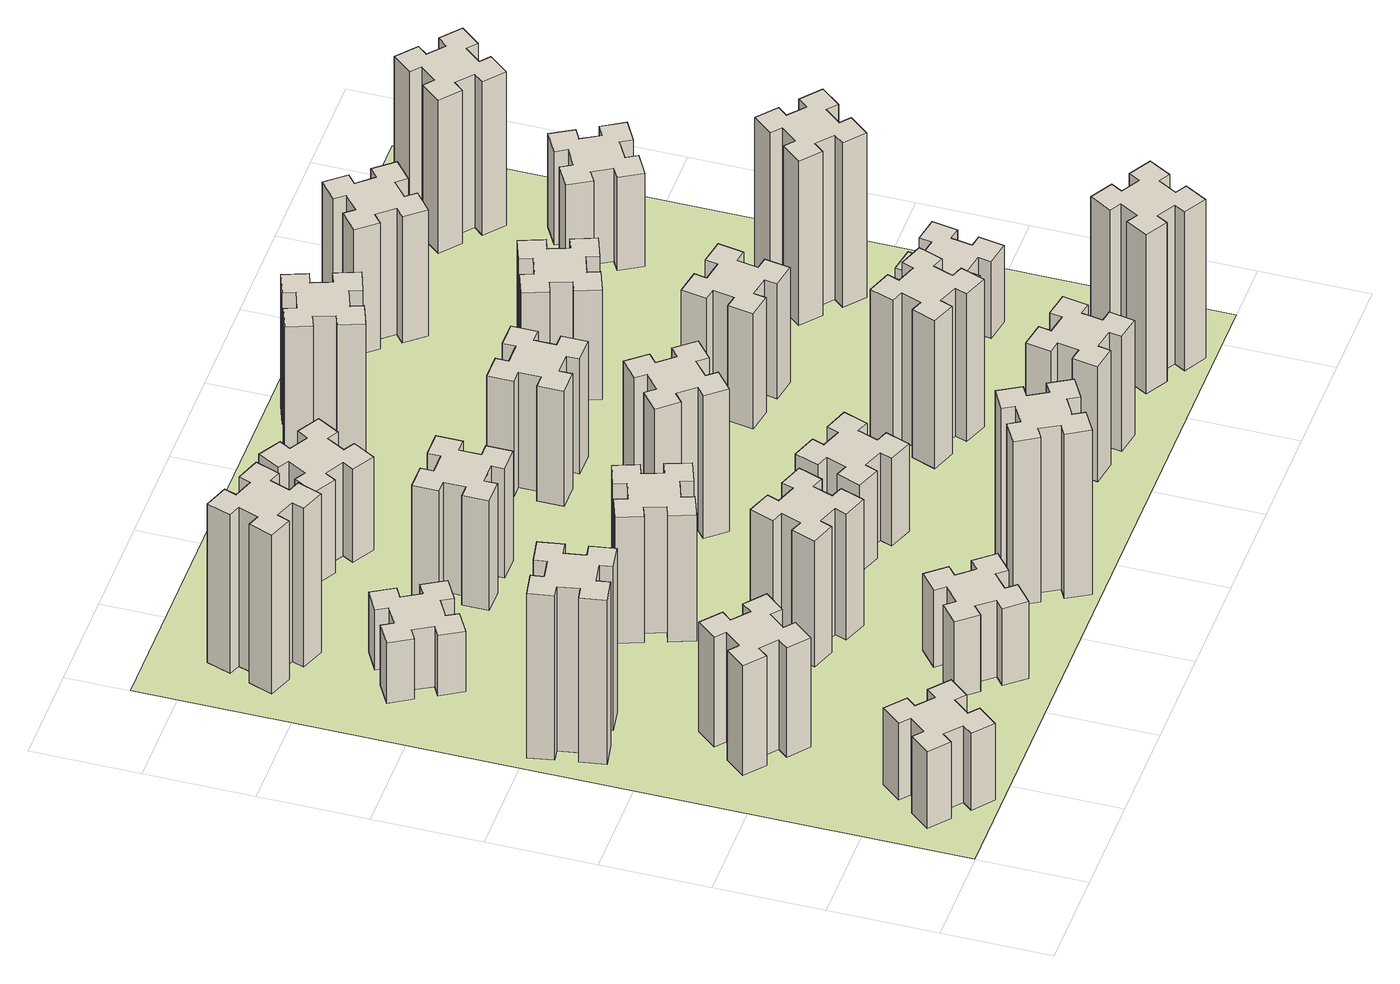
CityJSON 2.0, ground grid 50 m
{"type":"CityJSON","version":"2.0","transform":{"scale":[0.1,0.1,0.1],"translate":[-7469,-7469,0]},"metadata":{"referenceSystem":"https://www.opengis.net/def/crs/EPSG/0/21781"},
"CityObjects":{
"building1":{"type":"Building","attributes":{"class":"1000","function":"1000","usage":"1000","yearOfConstruction":2016,"roofType":"1000","measuredHeight":42,"storeysAboveGround":30,"storeysBelowGround":0},"geometry":[{"type":"Solid","lod":"1","boundaries":[[[[0,1,2,3,4,5,6,7,8,9,10,11,12,13,14,15,16,17,18,19]],[[17,16,20,21]],[[16,15,22,20]],[[15,14,23,22]],[[14,13,24,23]],[[13,12,25,24]],[[12,11,26,25]],[[11,10,27,26]],[[10,9,28,27]],[[9,8,29,28]],[[8,7,30,29]],[[7,6,31,30]],[[6,5,32,31]],[[5,4,33,32]],[[4,3,34,33]],[[3,2,35,34]],[[2,1,36,35]],[[1,0,37,36]],[[0,19,38,37]],[[19,18,39,38]],[[18,17,21,39]],[[24,25,26,27,28,29,30,31,32,33,34,35,36,37,38,39,21,20,22,23]]]]}]},
"building2":{"type":"Building","attributes":{"class":"1000","function":"1000","usage":"1000","yearOfConstruction":2016,"roofType":"1000","measuredHeight":60,"storeysAboveGround":30,"storeysBelowGround":0},"geometry":[{"type":"Solid","lod":"1","boundaries":[[[[40,41,42,43,44,45,46,47,48,49,50,51,52,53,54,55,56,57,58,59]],[[57,56,60,61]],[[56,55,62,60]],[[55,54,63,62]],[[54,53,64,63]],[[53,52,65,64]],[[52,51,66,65]],[[51,50,67,66]],[[50,49,68,67]],[[49,48,69,68]],[[48,47,70,69]],[[47,46,71,70]],[[46,45,72,71]],[[45,44,73,72]],[[44,43,74,73]],[[43,42,75,74]],[[42,41,76,75]],[[41,40,77,76]],[[40,59,78,77]],[[59,58,79,78]],[[58,57,61,79]],[[64,65,66,67,68,69,70,71,72,73,74,75,76,77,78,79,61,60,62,63]]]]}]},
"building3":{"type":"Building","attributes":{"class":"1000","function":"1000","usage":"1000","yearOfConstruction":2016,"roofType":"1000","measuredHeight":90,"storeysAboveGround":30,"storeysBelowGround":0},"geometry":[{"type":"Solid","lod":"1","boundaries":[[[[80,81,82,83,84,85,86,87,88,89,90,91,92,93,94,95,96,97,98,99]],[[97,96,100,101]],[[96,95,102,100]],[[95,94,103,102]],[[94,93,104,103]],[[93,92,105,104]],[[92,91,106,105]],[[91,90,107,106]],[[90,89,108,107]],[[89,88,109,108]],[[88,87,110,109]],[[87,86,111,110]],[[86,85,112,111]],[[85,84,113,112]],[[84,83,114,113]],[[83,82,115,114]],[[82,81,116,115]],[[81,80,117,116]],[[80,99,118,117]],[[99,98,119,118]],[[98,97,101,119]],[[104,105,106,107,108,109,110,111,112,113,114,115,116,117,118,119,101,100,102,103]]]]}]},
"building4":{"type":"Building","attributes":{"class":"1000","function":"1000","usage":"1000","yearOfConstruction":2016,"roofType":"1000","measuredHeight":33,"storeysAboveGround":30,"storeysBelowGround":0},"geometry":[{"type":"Solid","lod":"1","boundaries":[[[[120,121,122,123,124,125,126,127,128,129,130,131,132,133,134,135,136,137,138,139]],[[137,136,140,141]],[[136,135,142,140]],[[135,134,143,142]],[[134,133,144,143]],[[133,132,145,144]],[[132,131,146,145]],[[131,130,147,146]],[[130,129,148,147]],[[129,128,149,148]],[[128,127,150,149]],[[127,126,151,150]],[[126,125,152,151]],[[125,124,153,152]],[[124,123,154,153]],[[123,122,155,154]],[[122,121,156,155]],[[121,120,157,156]],[[120,139,158,157]],[[139,138,159,158]],[[138,137,141,159]],[[144,145,146,147,148,149,150,151,152,153,154,155,156,157,158,159,141,140,142,143]]]]}]},
"building5":{"type":"Building","attributes":{"class":"1000","function":"1000","usage":"1000","yearOfConstruction":2016,"roofType":"1000","measuredHeight":42,"storeysAboveGround":30,"storeysBelowGround":0},"geometry":[{"type":"Solid","lod":"1","boundaries":[[[[160,161,162,163,164,165,166,167,168,169,170,171,172,173,174,175,176,177,178,179]],[[177,176,180,181]],[[176,175,182,180]],[[175,174,183,182]],[[174,173,184,183]],[[173,172,185,184]],[[172,171,186,185]],[[171,170,187,186]],[[170,169,188,187]],[[169,168,189,188]],[[168,167,190,189]],[[167,166,191,190]],[[166,165,192,191]],[[165,164,193,192]],[[164,163,194,193]],[[163,162,195,194]],[[162,161,196,195]],[[161,160,197,196]],[[160,179,198,197]],[[179,178,199,198]],[[178,177,181,199]],[[184,185,186,187,188,189,190,191,192,193,194,195,196,197,198,199,181,180,182,183]]]]}]},
"building6":{"type":"Building","attributes":{"class":"1000","function":"1000","usage":"1000","yearOfConstruction":2016,"roofType":"1000","measuredHeight":87,"storeysAboveGround":30,"storeysBelowGround":0},"geometry":[{"type":"Solid","lod":"1","boundaries":[[[[200,201,202,203,204,205,206,207,208,209,210,211,212,213,214,215,216,217,218,219]],[[217,216,220,221]],[[216,215,222,220]],[[215,214,223,222]],[[214,213,224,223]],[[213,212,225,224]],[[212,211,226,225]],[[211,210,227,226]],[[210,209,228,227]],[[209,208,229,228]],[[208,207,230,229]],[[207,206,231,230]],[[206,205,232,231]],[[205,204,233,232]],[[204,203,234,233]],[[203,202,235,234]],[[202,201,236,235]],[[201,200,237,236]],[[200,219,238,237]],[[219,218,239,238]],[[218,217,221,239]],[[224,225,226,227,228,229,230,231,232,233,234,235,236,237,238,239,221,220,222,223]]]]}]},
"building7":{"type":"Building","attributes":{"class":"1000","function":"1000","usage":"1000","yearOfConstruction":2016,"roofType":"1000","measuredHeight":69,"storeysAboveGround":30,"storeysBelowGround":0},"geometry":[{"type":"Solid","lod":"1","boundaries":[[[[240,241,242,243,244,245,246,247,248,249,250,251,252,253,254,255,256,257,258,259]],[[257,256,260,261]],[[256,255,262,260]],[[255,254,263,262]],[[254,253,264,263]],[[253,252,265,264]],[[252,251,266,265]],[[251,250,267,266]],[[250,249,268,267]],[[249,248,269,268]],[[248,247,270,269]],[[247,246,271,270]],[[246,245,272,271]],[[245,244,273,272]],[[244,243,274,273]],[[243,242,275,274]],[[242,241,276,275]],[[241,240,277,276]],[[240,259,278,277]],[[259,258,279,278]],[[258,257,261,279]],[[264,265,266,267,268,269,270,271,272,273,274,275,276,277,278,279,261,260,262,263]]]]}]},
"building8":{"type":"Building","attributes":{"class":"1000","function":"1000","usage":"1000","yearOfConstruction":2016,"roofType":"1000","measuredHeight":69,"storeysAboveGround":30,"storeysBelowGround":0},"geometry":[{"type":"Solid","lod":"1","boundaries":[[[[280,281,282,283,284,285,286,287,288,289,290,291,292,293,294,295,296,297,298,299]],[[297,296,300,301]],[[296,295,302,300]],[[295,294,303,302]],[[294,293,304,303]],[[293,292,305,304]],[[292,291,306,305]],[[291,290,307,306]],[[290,289,308,307]],[[289,288,309,308]],[[288,287,310,309]],[[287,286,311,310]],[[286,285,312,311]],[[285,284,313,312]],[[284,283,314,313]],[[283,282,315,314]],[[282,281,316,315]],[[281,280,317,316]],[[280,299,318,317]],[[299,298,319,318]],[[298,297,301,319]],[[304,305,306,307,308,309,310,311,312,313,314,315,316,317,318,319,301,300,302,303]]]]}]},
"building9":{"type":"Building","attributes":{"class":"1000","function":"1000","usage":"1000","yearOfConstruction":2016,"roofType":"1000","measuredHeight":60,"storeysAboveGround":30,"storeysBelowGround":0},"geometry":[{"type":"Solid","lod":"1","boundaries":[[[[320,321,322,323,324,325,326,327,328,329,330,331,332,333,334,335,336,337,338,339]],[[337,336,340,341]],[[336,335,342,340]],[[335,334,343,342]],[[334,333,344,343]],[[333,332,345,344]],[[332,331,346,345]],[[331,330,347,346]],[[330,329,348,347]],[[329,328,349,348]],[[328,327,350,349]],[[327,326,351,350]],[[326,325,352,351]],[[325,324,353,352]],[[324,323,354,353]],[[323,322,355,354]],[[322,321,356,355]],[[321,320,357,356]],[[320,339,358,357]],[[339,338,359,358]],[[338,337,341,359]],[[344,345,346,347,348,349,350,351,352,353,354,355,356,357,358,359,341,340,342,343]]]]}]},
"building10":{"type":"Building","attributes":{"class":"1000","function":"1000","usage":"1000","yearOfConstruction":2016,"roofType":"1000","measuredHeight":90,"storeysAboveGround":30,"storeysBelowGround":0},"geometry":[{"type":"Solid","lod":"1","boundaries":[[[[360,361,362,363,364,365,366,367,368,369,370,371,372,373,374,375,376,377,378,379]],[[377,376,380,381]],[[376,375,382,380]],[[375,374,383,382]],[[374,373,384,383]],[[373,372,385,384]],[[372,371,386,385]],[[371,370,387,386]],[[370,369,388,387]],[[369,368,389,388]],[[368,367,390,389]],[[367,366,391,390]],[[366,365,392,391]],[[365,364,393,392]],[[364,363,394,393]],[[363,362,395,394]],[[362,361,396,395]],[[361,360,397,396]],[[360,379,398,397]],[[379,378,399,398]],[[378,377,381,399]],[[384,385,386,387,388,389,390,391,392,393,394,395,396,397,398,399,381,380,382,383]]]]}]},
"building11":{"type":"Building","attributes":{"class":"1000","function":"1000","usage":"1000","yearOfConstruction":2016,"roofType":"1000","measuredHeight":51,"storeysAboveGround":30,"storeysBelowGround":0},"geometry":[{"type":"Solid","lod":"1","boundaries":[[[[400,401,402,403,404,405,406,407,408,409,410,411,412,413,414,415,416,417,418,419]],[[417,416,420,421]],[[416,415,422,420]],[[415,414,423,422]],[[414,413,424,423]],[[413,412,425,424]],[[412,411,426,425]],[[411,410,427,426]],[[410,409,428,427]],[[409,408,429,428]],[[408,407,430,429]],[[407,406,431,430]],[[406,405,432,431]],[[405,404,433,432]],[[404,403,434,433]],[[403,402,435,434]],[[402,401,436,435]],[[401,400,437,436]],[[400,419,438,437]],[[419,418,439,438]],[[418,417,421,439]],[[424,425,426,427,428,429,430,431,432,433,434,435,436,437,438,439,421,420,422,423]]]]}]},
"building12":{"type":"Building","attributes":{"class":"1000","function":"1000","usage":"1000","yearOfConstruction":2016,"roofType":"1000","measuredHeight":48,"storeysAboveGround":30,"storeysBelowGround":0},"geometry":[{"type":"Solid","lod":"1","boundaries":[[[[440,441,442,443,444,445,446,447,448,449,450,451,452,453,454,455,456,457,458,459]],[[457,456,460,461]],[[456,455,462,460]],[[455,454,463,462]],[[454,453,464,463]],[[453,452,465,464]],[[452,451,466,465]],[[451,450,467,466]],[[450,449,468,467]],[[449,448,469,468]],[[448,447,470,469]],[[447,446,471,470]],[[446,445,472,471]],[[445,444,473,472]],[[444,443,474,473]],[[443,442,475,474]],[[442,441,476,475]],[[441,440,477,476]],[[440,459,478,477]],[[459,458,479,478]],[[458,457,461,479]],[[464,465,466,467,468,469,470,471,472,473,474,475,476,477,478,479,461,460,462,463]]]]}]},
"building13":{"type":"Building","attributes":{"class":"1000","function":"1000","usage":"1000","yearOfConstruction":2016,"roofType":"1000","measuredHeight":78,"storeysAboveGround":30,"storeysBelowGround":0},"geometry":[{"type":"Solid","lod":"1","boundaries":[[[[480,481,482,483,484,485,486,487,488,489,490,491,492,493,494,495,496,497,498,499]],[[497,496,500,501]],[[496,495,502,500]],[[495,494,503,502]],[[494,493,504,503]],[[493,492,505,504]],[[492,491,506,505]],[[491,490,507,506]],[[490,489,508,507]],[[489,488,509,508]],[[488,487,510,509]],[[487,486,511,510]],[[486,485,512,511]],[[485,484,513,512]],[[484,483,514,513]],[[483,482,515,514]],[[482,481,516,515]],[[481,480,517,516]],[[480,499,518,517]],[[499,498,519,518]],[[498,497,501,519]],[[504,505,506,507,508,509,510,511,512,513,514,515,516,517,518,519,501,500,502,503]]]]}]},
"building14":{"type":"Building","attributes":{"class":"1000","function":"1000","usage":"1000","yearOfConstruction":2016,"roofType":"1000","measuredHeight":63,"storeysAboveGround":30,"storeysBelowGround":0},"geometry":[{"type":"Solid","lod":"1","boundaries":[[[[520,521,522,523,524,525,526,527,528,529,530,531,532,533,534,535,536,537,538,539]],[[537,536,540,541]],[[536,535,542,540]],[[535,534,543,542]],[[534,533,544,543]],[[533,532,545,544]],[[532,531,546,545]],[[531,530,547,546]],[[530,529,548,547]],[[529,528,549,548]],[[528,527,550,549]],[[527,526,551,550]],[[526,525,552,551]],[[525,524,553,552]],[[524,523,554,553]],[[523,522,555,554]],[[522,521,556,555]],[[521,520,557,556]],[[520,539,558,557]],[[539,538,559,558]],[[538,537,541,559]],[[544,545,546,547,548,549,550,551,552,553,554,555,556,557,558,559,541,540,542,543]]]]}]},
"building15":{"type":"Building","attributes":{"class":"1000","function":"1000","usage":"1000","yearOfConstruction":2016,"roofType":"1000","measuredHeight":63,"storeysAboveGround":30,"storeysBelowGround":0},"geometry":[{"type":"Solid","lod":"1","boundaries":[[[[560,561,562,563,564,565,566,567,568,569,570,571,572,573,574,575,576,577,578,579]],[[577,576,580,581]],[[576,575,582,580]],[[575,574,583,582]],[[574,573,584,583]],[[573,572,585,584]],[[572,571,586,585]],[[571,570,587,586]],[[570,569,588,587]],[[569,568,589,588]],[[568,567,590,589]],[[567,566,591,590]],[[566,565,592,591]],[[565,564,593,592]],[[564,563,594,593]],[[563,562,595,594]],[[562,561,596,595]],[[561,560,597,596]],[[560,579,598,597]],[[579,578,599,598]],[[578,577,581,599]],[[584,585,586,587,588,589,590,591,592,593,594,595,596,597,598,599,581,580,582,583]]]]}]},
"building16":{"type":"Building","attributes":{"class":"1000","function":"1000","usage":"1000","yearOfConstruction":2016,"roofType":"1000","measuredHeight":72,"storeysAboveGround":30,"storeysBelowGround":0},"geometry":[{"type":"Solid","lod":"1","boundaries":[[[[600,601,602,603,604,605,606,607,608,609,610,611,612,613,614,615,616,617,618,619]],[[617,616,620,621]],[[616,615,622,620]],[[615,614,623,622]],[[614,613,624,623]],[[613,612,625,624]],[[612,611,626,625]],[[611,610,627,626]],[[610,609,628,627]],[[609,608,629,628]],[[608,607,630,629]],[[607,606,631,630]],[[606,605,632,631]],[[605,604,633,632]],[[604,603,634,633]],[[603,602,635,634]],[[602,601,636,635]],[[601,600,637,636]],[[600,619,638,637]],[[619,618,639,638]],[[618,617,621,639]],[[624,625,626,627,628,629,630,631,632,633,634,635,636,637,638,639,621,620,622,623]]]]}]},
"building17":{"type":"Building","attributes":{"class":"1000","function":"1000","usage":"1000","yearOfConstruction":2016,"roofType":"1000","measuredHeight":81,"storeysAboveGround":30,"storeysBelowGround":0},"geometry":[{"type":"Solid","lod":"1","boundaries":[[[[640,641,642,643,644,645,646,647,648,649,650,651,652,653,654,655,656,657,658,659]],[[657,656,660,661]],[[656,655,662,660]],[[655,654,663,662]],[[654,653,664,663]],[[653,652,665,664]],[[652,651,666,665]],[[651,650,667,666]],[[650,649,668,667]],[[649,648,669,668]],[[648,647,670,669]],[[647,646,671,670]],[[646,645,672,671]],[[645,644,673,672]],[[644,643,674,673]],[[643,642,675,674]],[[642,641,676,675]],[[641,640,677,676]],[[640,659,678,677]],[[659,658,679,678]],[[658,657,661,679]],[[664,665,666,667,668,669,670,671,672,673,674,675,676,677,678,679,661,660,662,663]]]]}]},
"building18":{"type":"Building","attributes":{"class":"1000","function":"1000","usage":"1000","yearOfConstruction":2016,"roofType":"1000","measuredHeight":63,"storeysAboveGround":30,"storeysBelowGround":0},"geometry":[{"type":"Solid","lod":"1","boundaries":[[[[680,681,682,683,684,685,686,687,688,689,690,691,692,693,694,695,696,697,698,699]],[[697,696,700,701]],[[696,695,702,700]],[[695,694,703,702]],[[694,693,704,703]],[[693,692,705,704]],[[692,691,706,705]],[[691,690,707,706]],[[690,689,708,707]],[[689,688,709,708]],[[688,687,710,709]],[[687,686,711,710]],[[686,685,712,711]],[[685,684,713,712]],[[684,683,714,713]],[[683,682,715,714]],[[682,681,716,715]],[[681,680,717,716]],[[680,699,718,717]],[[699,698,719,718]],[[698,697,701,719]],[[704,705,706,707,708,709,710,711,712,713,714,715,716,717,718,719,701,700,702,703]]]]}]},
"building19":{"type":"Building","attributes":{"class":"1000","function":"1000","usage":"1000","yearOfConstruction":2016,"roofType":"1000","measuredHeight":60,"storeysAboveGround":30,"storeysBelowGround":0},"geometry":[{"type":"Solid","lod":"1","boundaries":[[[[720,721,722,723,724,725,726,727,728,729,730,731,732,733,734,735,736,737,738,739]],[[737,736,740,741]],[[736,735,742,740]],[[735,734,743,742]],[[734,733,744,743]],[[733,732,745,744]],[[732,731,746,745]],[[731,730,747,746]],[[730,729,748,747]],[[729,728,749,748]],[[728,727,750,749]],[[727,726,751,750]],[[726,725,752,751]],[[725,724,753,752]],[[724,723,754,753]],[[723,722,755,754]],[[722,721,756,755]],[[721,720,757,756]],[[720,739,758,757]],[[739,738,759,758]],[[738,737,741,759]],[[744,745,746,747,748,749,750,751,752,753,754,755,756,757,758,759,741,740,742,743]]]]}]},
"building20":{"type":"Building","attributes":{"class":"1000","function":"1000","usage":"1000","yearOfConstruction":2016,"roofType":"1000","measuredHeight":87,"storeysAboveGround":30,"storeysBelowGround":0},"geometry":[{"type":"Solid","lod":"1","boundaries":[[[[760,761,762,763,764,765,766,767,768,769,770,771,772,773,774,775,776,777,778,779]],[[777,776,780,781]],[[776,775,782,780]],[[775,774,783,782]],[[774,773,784,783]],[[773,772,785,784]],[[772,771,786,785]],[[771,770,787,786]],[[770,769,788,787]],[[769,768,789,788]],[[768,767,790,789]],[[767,766,791,790]],[[766,765,792,791]],[[765,764,793,792]],[[764,763,794,793]],[[763,762,795,794]],[[762,761,796,795]],[[761,760,797,796]],[[760,779,798,797]],[[779,778,799,798]],[[778,777,781,799]],[[784,785,786,787,788,789,790,791,792,793,794,795,796,797,798,799,781,780,782,783]]]]}]},
"building21":{"type":"Building","attributes":{"class":"1000","function":"1000","usage":"1000","yearOfConstruction":2016,"roofType":"1000","measuredHeight":42,"storeysAboveGround":30,"storeysBelowGround":0},"geometry":[{"type":"Solid","lod":"1","boundaries":[[[[800,801,802,803,804,805,806,807,808,809,810,811,812,813,814,815,816,817,818,819]],[[817,816,820,821]],[[816,815,822,820]],[[815,814,823,822]],[[814,813,824,823]],[[813,812,825,824]],[[812,811,826,825]],[[811,810,827,826]],[[810,809,828,827]],[[809,808,829,828]],[[808,807,830,829]],[[807,806,831,830]],[[806,805,832,831]],[[805,804,833,832]],[[804,803,834,833]],[[803,802,835,834]],[[802,801,836,835]],[[801,800,837,836]],[[800,819,838,837]],[[819,818,839,838]],[[818,817,821,839]],[[824,825,826,827,828,829,830,831,832,833,834,835,836,837,838,839,821,820,822,823]]]]}]},
"building22":{"type":"Building","attributes":{"class":"1000","function":"1000","usage":"1000","yearOfConstruction":2016,"roofType":"1000","measuredHeight":69,"storeysAboveGround":30,"storeysBelowGround":0},"geometry":[{"type":"Solid","lod":"1","boundaries":[[[[840,841,842,843,844,845,846,847,848,849,850,851,852,853,854,855,856,857,858,859]],[[857,856,860,861]],[[856,855,862,860]],[[855,854,863,862]],[[854,853,864,863]],[[853,852,865,864]],[[852,851,866,865]],[[851,850,867,866]],[[850,849,868,867]],[[849,848,869,868]],[[848,847,870,869]],[[847,846,871,870]],[[846,845,872,871]],[[845,844,873,872]],[[844,843,874,873]],[[843,842,875,874]],[[842,841,876,875]],[[841,840,877,876]],[[840,859,878,877]],[[859,858,879,878]],[[858,857,861,879]],[[864,865,866,867,868,869,870,871,872,873,874,875,876,877,878,879,861,860,862,863]]]]}]},
"building23":{"type":"Building","attributes":{"class":"1000","function":"1000","usage":"1000","yearOfConstruction":2016,"roofType":"1000","measuredHeight":90,"storeysAboveGround":30,"storeysBelowGround":0},"geometry":[{"type":"Solid","lod":"1","boundaries":[[[[880,881,882,883,884,885,886,887,888,889,890,891,892,893,894,895,896,897,898,899]],[[897,896,900,901]],[[896,895,902,900]],[[895,894,903,902]],[[894,893,904,903]],[[893,892,905,904]],[[892,891,906,905]],[[891,890,907,906]],[[890,889,908,907]],[[889,888,909,908]],[[888,887,910,909]],[[887,886,911,910]],[[886,885,912,911]],[[885,884,913,912]],[[884,883,914,913]],[[883,882,915,914]],[[882,881,916,915]],[[881,880,917,916]],[[880,899,918,917]],[[899,898,919,918]],[[898,897,901,919]],[[904,905,906,907,908,909,910,911,912,913,914,915,916,917,918,919,901,900,902,903]]]]}]},
"building24":{"type":"Building","attributes":{"class":"1000","function":"1000","usage":"1000","yearOfConstruction":2016,"roofType":"1000","measuredHeight":51,"storeysAboveGround":30,"storeysBelowGround":0},"geometry":[{"type":"Solid","lod":"1","boundaries":[[[[920,921,922,923,924,925,926,927,928,929,930,931,932,933,934,935,936,937,938,939]],[[937,936,940,941]],[[936,935,942,940]],[[935,934,943,942]],[[934,933,944,943]],[[933,932,945,944]],[[932,931,946,945]],[[931,930,947,946]],[[930,929,948,947]],[[929,928,949,948]],[[928,927,950,949]],[[927,926,951,950]],[[926,925,952,951]],[[925,924,953,952]],[[924,923,954,953]],[[923,922,955,954]],[[922,921,956,955]],[[921,920,957,956]],[[920,939,958,957]],[[939,938,959,958]],[[938,937,941,959]],[[944,945,946,947,948,949,950,951,952,953,954,955,956,957,958,959,941,940,942,943]]]]}]},
"building25":{"type":"Building","attributes":{"class":"1000","function":"1000","usage":"1000","yearOfConstruction":2016,"roofType":"1000","measuredHeight":84,"storeysAboveGround":30,"storeysBelowGround":0},"geometry":[{"type":"Solid","lod":"1","boundaries":[[[[960,961,962,963,964,965,966,967,968,969,970,971,972,973,974,975,976,977,978,979]],[[977,976,980,981]],[[976,975,982,980]],[[975,974,983,982]],[[974,973,984,983]],[[973,972,985,984]],[[972,971,986,985]],[[971,970,987,986]],[[970,969,988,987]],[[969,968,989,988]],[[968,967,990,989]],[[967,966,991,990]],[[966,965,992,991]],[[965,964,993,992]],[[964,963,994,993]],[[963,962,995,994]],[[962,961,996,995]],[[961,960,997,996]],[[960,979,998,997]],[[979,978,999,998]],[[978,977,981,999]],[[984,985,986,987,988,989,990,991,992,993,994,995,996,997,998,999,981,980,982,983]]]]}]},
"landuse1":{"type":"LandUse","attributes":{"name":"plot1","function":"1010"},"geometry":[{"type":"MultiSurface","lod":"1","boundaries":[[[1000,1001,1002,1003]]]}]}
},
"vertices":[
[266,223,0],[343,159,0],[304,113,0],[396,36,0],[473,128,0],[427,166,0],[492,243,0],[538,204,0],[615,296,0],[523,373,0],[484,327,0],[408,392,0],[446,438,0],[354,515,0],[277,423,0],[323,384,0],[259,308,0],[213,346,0],[136,254,0],[228,177,0],[259,308,420],[213,346,420],[323,384,420],[277,423,420],[354,515,420],[446,438,420],[408,392,420],[484,327,420],[523,373,420],[615,296,420],[538,204,420],[492,243,420],[427,166,420],[473,128,420],[396,36,420],[304,113,420],[343,159,420],[266,223,420],[228,177,420],[136,254,420],
[527,1006,0],[592,1083,0],[638,1044,0],[715,1136,0],[623,1213,0],[584,1167,0],[508,1232,0],[546,1278,0],[454,1355,0],[377,1263,0],[423,1224,0],[359,1148,0],[313,1186,0],[236,1094,0],[328,1017,0],[366,1063,0],[443,999,0],[404,953,0],[496,876,0],[573,968,0],[443,999,600],[404,953,600],[366,1063,600],[328,1017,600],[236,1094,600],[313,1186,600],[359,1148,600],[423,1224,600],[377,1263,600],[454,1355,600],[546,1278,600],[508,1232,600],[584,1167,600],[623,1213,600],[715,1136,600],[638,1044,600],[592,1083,600],[527,1006,600],[573,968,600],[496,876,600],
[305,1972,0],[207,1955,0],[197,2014,0],[78,1993,0],[99,1875,0],[158,1885,0],[176,1787,0],[117,1777,0],[137,1658,0],[256,1679,0],[245,1738,0],[344,1756,0],[354,1697,0],[472,1717,0],[451,1836,0],[392,1825,0],[375,1924,0],[434,1934,0],[413,2052,0],[295,2031,0],[375,1924,900],[434,1934,900],[392,1825,900],[451,1836,900],[472,1717,900],[354,1697,900],[344,1756,900],[245,1738,900],[256,1679,900],[137,1658,900],[117,1777,900],[176,1787,900],[158,1885,900],[99,1875,900],[78,1993,900],[197,2014,900],[207,1955,900],[305,1972,900],[295,2031,900],[413,2052,900],
[487,2475,0],[574,2525,0],[604,2473,0],[708,2533,0],[648,2637,0],[596,2607,0],[546,2694,0],[598,2724,0],[538,2828,0],[434,2768,0],[464,2716,0],[377,2666,0],[347,2718,0],[243,2658,0],[303,2554,0],[355,2584,0],[405,2497,0],[353,2467,0],[413,2363,0],[517,2423,0],[405,2497,330],[353,2467,330],[355,2584,330],[303,2554,330],[243,2658,330],[347,2718,330],[377,2666,330],[464,2716,330],[434,2768,330],[538,2828,330],[598,2724,330],[546,2694,330],[596,2607,330],[648,2637,330],[708,2533,330],[604,2473,330],[574,2525,330],[487,2475,330],[517,2423,330],[413,2363,330],
[1183,492,0],[1106,427,0],[1068,473,0],[976,396,0],[1053,304,0],[1099,343,0],[1163,266,0],[1117,228,0],[1194,136,0],[1286,213,0],[1248,259,0],[1324,323,0],[1363,277,0],[1455,354,0],[1378,446,0],[1332,408,0],[1267,484,0],[1313,523,0],[1236,615,0],[1144,538,0],[1267,484,420],[1313,523,420],[1332,408,420],[1378,446,420],[1455,354,420],[1363,277,420],[1324,323,420],[1248,259,420],[1286,213,420],[1194,136,420],[1117,228,420],[1163,266,420],[1099,343,420],[1053,304,420],[976,396,420],[1068,473,420],[1106,427,420],[1183,492,420],[1144,538,420],[1236,615,420],
[462,3151,0],[496,3245,0],[552,3224,0],[593,3337,0],[480,3378,0],[460,3322,0],[366,3356,0],[387,3412,0],[274,3453,0],[233,3340,0],[289,3320,0],[255,3226,0],[199,3247,0],[157,3134,0],[270,3093,0],[291,3149,0],[385,3115,0],[364,3059,0],[477,3017,0],[518,3130,0],[385,3115,870],[364,3059,870],[291,3149,870],[270,3093,870],[157,3134,870],[199,3247,870],[255,3226,870],[289,3320,870],[233,3340,870],[274,3453,870],[387,3412,870],[366,3356,870],[460,3322,870],[480,3378,870],[593,3337,870],[552,3224,870],[496,3245,870],[462,3151,870],[518,3130,870],[477,3017,870],
[1302,1031,0],[1336,1125,0],[1392,1104,0],[1433,1217,0],[1320,1258,0],[1300,1202,0],[1206,1236,0],[1227,1292,0],[1114,1333,0],[1073,1220,0],[1129,1200,0],[1095,1106,0],[1039,1127,0],[997,1014,0],[1110,973,0],[1131,1029,0],[1225,995,0],[1204,939,0],[1317,897,0],[1358,1010,0],[1225,995,690],[1204,939,690],[1131,1029,690],[1110,973,690],[997,1014,690],[1039,1127,690],[1095,1106,690],[1129,1200,690],[1073,1220,690],[1114,1333,690],[1227,1292,690],[1206,1236,690],[1300,1202,690],[1320,1258,690],[1433,1217,690],[1392,1104,690],[1336,1125,690],[1302,1031,690],[1358,1010,690],[1317,897,690],
[1106,1635,0],[1200,1669,0],[1220,1613,0],[1333,1654,0],[1292,1767,0],[1236,1746,0],[1202,1840,0],[1258,1860,0],[1217,1973,0],[1104,1932,0],[1125,1876,0],[1031,1842,0],[1010,1898,0],[897,1857,0],[939,1744,0],[995,1765,0],[1029,1671,0],[973,1650,0],[1014,1537,0],[1127,1579,0],[1029,1671,690],[973,1650,690],[995,1765,690],[939,1744,690],[897,1857,690],[1010,1898,690],[1031,1842,690],[1125,1876,690],[1104,1932,690],[1217,1973,690],[1258,1860,690],[1202,1840,690],[1236,1746,690],[1292,1767,690],[1333,1654,690],[1220,1613,690],[1200,1669,690],[1106,1635,690],[1127,1579,690],[1014,1537,690],
[1005,2645,0],[1005,2545,0],[945,2545,0],[945,2425,0],[1065,2425,0],[1065,2485,0],[1165,2485,0],[1165,2425,0],[1285,2425,0],[1285,2545,0],[1225,2545,0],[1225,2645,0],[1285,2645,0],[1285,2765,0],[1165,2765,0],[1165,2705,0],[1065,2705,0],[1065,2765,0],[945,2765,0],[945,2645,0],[1065,2705,600],[1065,2765,600],[1165,2705,600],[1165,2765,600],[1285,2765,600],[1285,2645,600],[1225,2645,600],[1225,2545,600],[1285,2545,600],[1285,2425,600],[1165,2425,600],[1165,2485,600],[1065,2485,600],[1065,2425,600],[945,2425,600],[945,2545,600],[1005,2545,600],[1005,2645,600],[945,2645,600],[945,2765,600],
[1844,396,0],[1757,346,0],[1727,398,0],[1623,338,0],[1683,234,0],[1735,264,0],[1785,177,0],[1733,147,0],[1793,43,0],[1897,103,0],[1867,155,0],[1954,205,0],[1984,153,0],[2088,213,0],[2028,317,0],[1976,287,0],[1926,374,0],[1978,404,0],[1918,508,0],[1814,448,0],[1926,374,900],[1978,404,900],[1976,287,900],[2028,317,900],[2088,213,900],[1984,153,900],[1954,205,900],[1867,155,900],[1897,103,900],[1793,43,900],[1733,147,900],[1785,177,900],[1735,264,900],[1683,234,900],[1623,338,900],[1727,398,900],[1757,346,900],[1844,396,900],[1814,448,900],[1918,508,900],
[1214,3306,0],[1127,3356,0],[1157,3408,0],[1053,3468,0],[993,3364,0],[1045,3334,0],[995,3247,0],[943,3277,0],[883,3173,0],[987,3113,0],[1017,3165,0],[1104,3115,0],[1074,3063,0],[1178,3003,0],[1238,3107,0],[1186,3137,0],[1236,3224,0],[1288,3194,0],[1348,3298,0],[1244,3358,0],[1236,3224,510],[1288,3194,510],[1186,3137,510],[1238,3107,510],[1178,3003,510],[1074,3063,510],[1104,3115,510],[1017,3165,510],[987,3113,510],[883,3173,510],[943,3277,510],[995,3247,510],[1045,3334,510],[993,3364,510],[1053,3468,510],[1157,3408,510],[1127,3356,510],[1214,3306,510],[1244,3358,510],[1348,3298,510],
[1769,1200,0],[1735,1106,0],[1679,1127,0],[1637,1014,0],[1750,973,0],[1771,1029,0],[1865,995,0],[1844,939,0],[1957,897,0],[1998,1010,0],[1942,1031,0],[1976,1125,0],[2032,1104,0],[2073,1217,0],[1960,1258,0],[1940,1202,0],[1846,1236,0],[1867,1292,0],[1754,1333,0],[1713,1220,0],[1846,1236,480],[1867,1292,480],[1940,1202,480],[1960,1258,480],[2073,1217,480],[2032,1104,480],[1976,1125,480],[1942,1031,480],[1998,1010,480],[1957,897,480],[1844,939,480],[1865,995,480],[1771,1029,480],[1750,973,480],[1637,1014,480],[1679,1127,480],[1735,1106,480],[1769,1200,480],[1713,1220,480],[1754,1333,480],
[1723,1972,0],[1646,1907,0],[1608,1953,0],[1516,1876,0],[1593,1784,0],[1639,1823,0],[1703,1746,0],[1657,1708,0],[1734,1616,0],[1826,1693,0],[1788,1739,0],[1864,1803,0],[1903,1757,0],[1995,1834,0],[1918,1926,0],[1872,1888,0],[1807,1964,0],[1853,2003,0],[1776,2095,0],[1684,2018,0],[1807,1964,780],[1853,2003,780],[1872,1888,780],[1918,1926,780],[1995,1834,780],[1903,1757,780],[1864,1803,780],[1788,1739,780],[1826,1693,780],[1734,1616,780],[1657,1708,780],[1703,1746,780],[1639,1823,780],[1593,1784,780],[1516,1876,780],[1608,1953,780],[1646,1907,780],[1723,1972,780],[1684,2018,780],[1776,2095,780],
[1905,2605,0],[1805,2605,0],[1805,2665,0],[1685,2665,0],[1685,2545,0],[1745,2545,0],[1745,2445,0],[1685,2445,0],[1685,2325,0],[1805,2325,0],[1805,2385,0],[1905,2385,0],[1905,2325,0],[2025,2325,0],[2025,2445,0],[1965,2445,0],[1965,2545,0],[2025,2545,0],[2025,2665,0],[1905,2665,0],[1965,2545,630],[2025,2545,630],[1965,2445,630],[2025,2445,630],[2025,2325,630],[1905,2325,630],[1905,2385,630],[1805,2385,630],[1805,2325,630],[1685,2325,630],[1685,2445,630],[1745,2445,630],[1745,2545,630],[1685,2545,630],[1685,2665,630],[1805,2665,630],[1805,2605,630],[1905,2605,630],[1905,2665,630],[2025,2665,630],
[2764,475,0],[2665,492,0],[2676,551,0],[2557,572,0],[2537,454,0],[2596,444,0],[2578,345,0],[2519,356,0],[2498,237,0],[2617,217,0],[2627,276,0],[2725,258,0],[2715,199,0],[2833,178,0],[2854,297,0],[2795,307,0],[2812,405,0],[2871,395,0],[2892,513,0],[2774,534,0],[2812,405,630],[2871,395,630],[2795,307,630],[2854,297,630],[2833,178,630],[2715,199,630],[2725,258,630],[2627,276,630],[2617,217,630],[2498,237,630],[2519,356,630],[2578,345,630],[2596,444,630],[2537,454,630],[2557,572,630],[2676,551,630],[2665,492,630],[2764,475,630],[2774,534,630],[2892,513,630],
[1865,3556,0],[1771,3522,0],[1750,3578,0],[1637,3537,0],[1679,3424,0],[1735,3445,0],[1769,3351,0],[1713,3330,0],[1754,3217,0],[1867,3259,0],[1846,3315,0],[1940,3349,0],[1960,3293,0],[2073,3334,0],[2032,3447,0],[1976,3426,0],[1942,3520,0],[1998,3540,0],[1957,3653,0],[1844,3612,0],[1942,3520,720],[1998,3540,720],[1976,3426,720],[2032,3447,720],[2073,3334,720],[1960,3293,720],[1940,3349,720],[1846,3315,720],[1867,3259,720],[1754,3217,720],[1713,3330,720],[1769,3351,720],[1735,3445,720],[1679,3424,720],[1637,3537,720],[1750,3578,720],[1771,3522,720],[1865,3556,720],[1844,3612,720],[1957,3653,720],
[2680,1102,0],[2586,1136,0],[2607,1192,0],[2494,1233,0],[2453,1120,0],[2509,1100,0],[2475,1006,0],[2419,1027,0],[2377,914,0],[2490,873,0],[2511,929,0],[2605,895,0],[2584,839,0],[2697,797,0],[2738,910,0],[2682,931,0],[2716,1025,0],[2772,1004,0],[2813,1117,0],[2700,1158,0],[2716,1025,810],[2772,1004,810],[2682,931,810],[2738,910,810],[2697,797,810],[2584,839,810],[2605,895,810],[2511,929,810],[2490,873,810],[2377,914,810],[2419,1027,810],[2475,1006,810],[2509,1100,810],[2453,1120,810],[2494,1233,810],[2607,1192,810],[2586,1136,810],[2680,1102,810],[2700,1158,810],[2813,1117,810],
[2664,1955,0],[2565,1972,0],[2576,2031,0],[2457,2052,0],[2437,1934,0],[2496,1924,0],[2478,1825,0],[2419,1836,0],[2398,1717,0],[2517,1697,0],[2527,1756,0],[2625,1738,0],[2615,1679,0],[2733,1658,0],[2754,1777,0],[2695,1787,0],[2712,1885,0],[2771,1875,0],[2792,1993,0],[2674,2014,0],[2712,1885,630],[2771,1875,630],[2695,1787,630],[2754,1777,630],[2733,1658,630],[2615,1679,630],[2625,1738,630],[2527,1756,630],[2517,1697,630],[2398,1717,630],[2419,1836,630],[2478,1825,630],[2496,1924,630],[2437,1934,630],[2457,2052,630],[2576,2031,630],[2565,1972,630],[2664,1955,630],[2674,2014,630],[2792,1993,630],
[2616,2586,0],[2582,2680,0],[2638,2700,0],[2597,2813,0],[2484,2772,0],[2505,2716,0],[2411,2682,0],[2390,2738,0],[2277,2697,0],[2319,2584,0],[2375,2605,0],[2409,2511,0],[2353,2490,0],[2394,2377,0],[2507,2419,0],[2486,2475,0],[2580,2509,0],[2600,2453,0],[2713,2494,0],[2672,2607,0],[2580,2509,600],[2600,2453,600],[2486,2475,600],[2507,2419,600],[2394,2377,600],[2353,2490,600],[2409,2511,600],[2375,2605,600],[2319,2584,600],[2277,2697,600],[2390,2738,600],[2411,2682,600],[2505,2716,600],[2484,2772,600],[2597,2813,600],[2638,2700,600],[2582,2680,600],[2616,2586,600],[2672,2607,600],[2713,2494,600],
[3265,374,0],[3215,287,0],[3163,317,0],[3103,213,0],[3207,153,0],[3237,205,0],[3324,155,0],[3294,103,0],[3398,43,0],[3458,147,0],[3406,177,0],[3456,264,0],[3508,234,0],[3568,338,0],[3464,398,0],[3434,346,0],[3347,396,0],[3377,448,0],[3273,508,0],[3213,404,0],[3347,396,870],[3377,448,870],[3434,346,870],[3464,398,870],[3568,338,870],[3508,234,870],[3456,264,870],[3406,177,870],[3458,147,870],[3398,43,870],[3294,103,870],[3324,155,870],[3237,205,870],[3207,153,870],[3103,213,870],[3163,317,870],[3215,287,870],[3265,374,870],[3213,404,870],[3273,508,870],
[3167,1016,0],[3265,998,0],[3255,939,0],[3373,918,0],[3394,1037,0],[3335,1047,0],[3352,1145,0],[3411,1135,0],[3432,1253,0],[3314,1274,0],[3304,1215,0],[3205,1232,0],[3216,1291,0],[3097,1312,0],[3077,1194,0],[3136,1184,0],[3118,1085,0],[3059,1096,0],[3038,977,0],[3157,957,0],[3118,1085,420],[3059,1096,420],[3136,1184,420],[3077,1194,420],[3097,1312,420],[3216,1291,420],[3205,1232,420],[3304,1215,420],[3314,1274,420],[3432,1253,420],[3411,1135,420],[3352,1145,420],[3335,1047,420],[3394,1037,420],[3373,918,420],[3255,939,420],[3265,998,420],[3167,1016,420],[3157,957,420],[3038,977,420],
[2628,3319,0],[2704,3383,0],[2743,3337,0],[2835,3414,0],[2758,3506,0],[2712,3468,0],[2647,3544,0],[2693,3583,0],[2616,3675,0],[2524,3598,0],[2563,3552,0],[2486,3487,0],[2448,3533,0],[2356,3456,0],[2433,3364,0],[2479,3403,0],[2543,3326,0],[2497,3288,0],[2574,3196,0],[2666,3273,0],[2543,3326,690],[2497,3288,690],[2479,3403,690],[2433,3364,690],[2356,3456,690],[2448,3533,690],[2486,3487,690],[2563,3552,690],[2524,3598,690],[2616,3675,690],[2693,3583,690],[2647,3544,690],[2712,3468,690],[2758,3506,690],[2835,3414,690],[2743,3337,690],[2704,3383,690],[2628,3319,690],[2666,3273,690],[2574,3196,690],
[3226,1703,0],[3303,1639,0],[3264,1593,0],[3356,1516,0],[3433,1608,0],[3387,1646,0],[3452,1723,0],[3498,1684,0],[3575,1776,0],[3483,1853,0],[3444,1807,0],[3368,1872,0],[3406,1918,0],[3314,1995,0],[3237,1903,0],[3283,1864,0],[3219,1788,0],[3173,1826,0],[3096,1734,0],[3188,1657,0],[3219,1788,900],[3173,1826,900],[3283,1864,900],[3237,1903,900],[3314,1995,900],[3406,1918,900],[3368,1872,900],[3444,1807,900],[3483,1853,900],[3575,1776,900],[3498,1684,900],[3452,1723,900],[3387,1646,900],[3433,1608,900],[3356,1516,900],[3264,1593,900],[3303,1639,900],[3226,1703,900],[3188,1657,900],[3096,1734,900],
[3456,2707,0],[3406,2794,0],[3458,2824,0],[3398,2928,0],[3294,2868,0],[3324,2816,0],[3237,2766,0],[3207,2818,0],[3103,2758,0],[3163,2654,0],[3215,2684,0],[3265,2597,0],[3213,2567,0],[3273,2463,0],[3377,2523,0],[3347,2575,0],[3434,2625,0],[3464,2573,0],[3568,2633,0],[3508,2737,0],[3434,2625,510],[3464,2573,510],[3347,2575,510],[3377,2523,510],[3273,2463,510],[3213,2567,510],[3265,2597,510],[3215,2684,510],[3163,2654,510],[3103,2758,510],[3207,2818,510],[3237,2766,510],[3324,2816,510],[3294,2868,510],[3398,2928,510],[3458,2824,510],[3406,2794,510],[3456,2707,510],[3508,2737,510],[3568,2633,510],
[3387,3226,0],[3452,3303,0],[3498,3264,0],[3575,3356,0],[3483,3433,0],[3444,3387,0],[3368,3452,0],[3406,3498,0],[3314,3575,0],[3237,3483,0],[3283,3444,0],[3219,3368,0],[3173,3406,0],[3096,3314,0],[3188,3237,0],[3226,3283,0],[3303,3219,0],[3264,3173,0],[3356,3096,0],[3433,3188,0],[3303,3219,840],[3264,3173,840],[3226,3283,840],[3188,3237,840],[3096,3314,840],[3173,3406,840],[3219,3368,840],[3283,3444,840],[3237,3483,840],[3314,3575,840],[3406,3498,840],[3368,3452,840],[3444,3387,840],[3483,3433,840],[3575,3356,840],[3498,3264,840],[3452,3303,840],[3387,3226,840],[3433,3188,840],[3356,3096,840],
[5,3705,0],[3705,3705,0],[3705,5,0],[5,5,0]
]}
